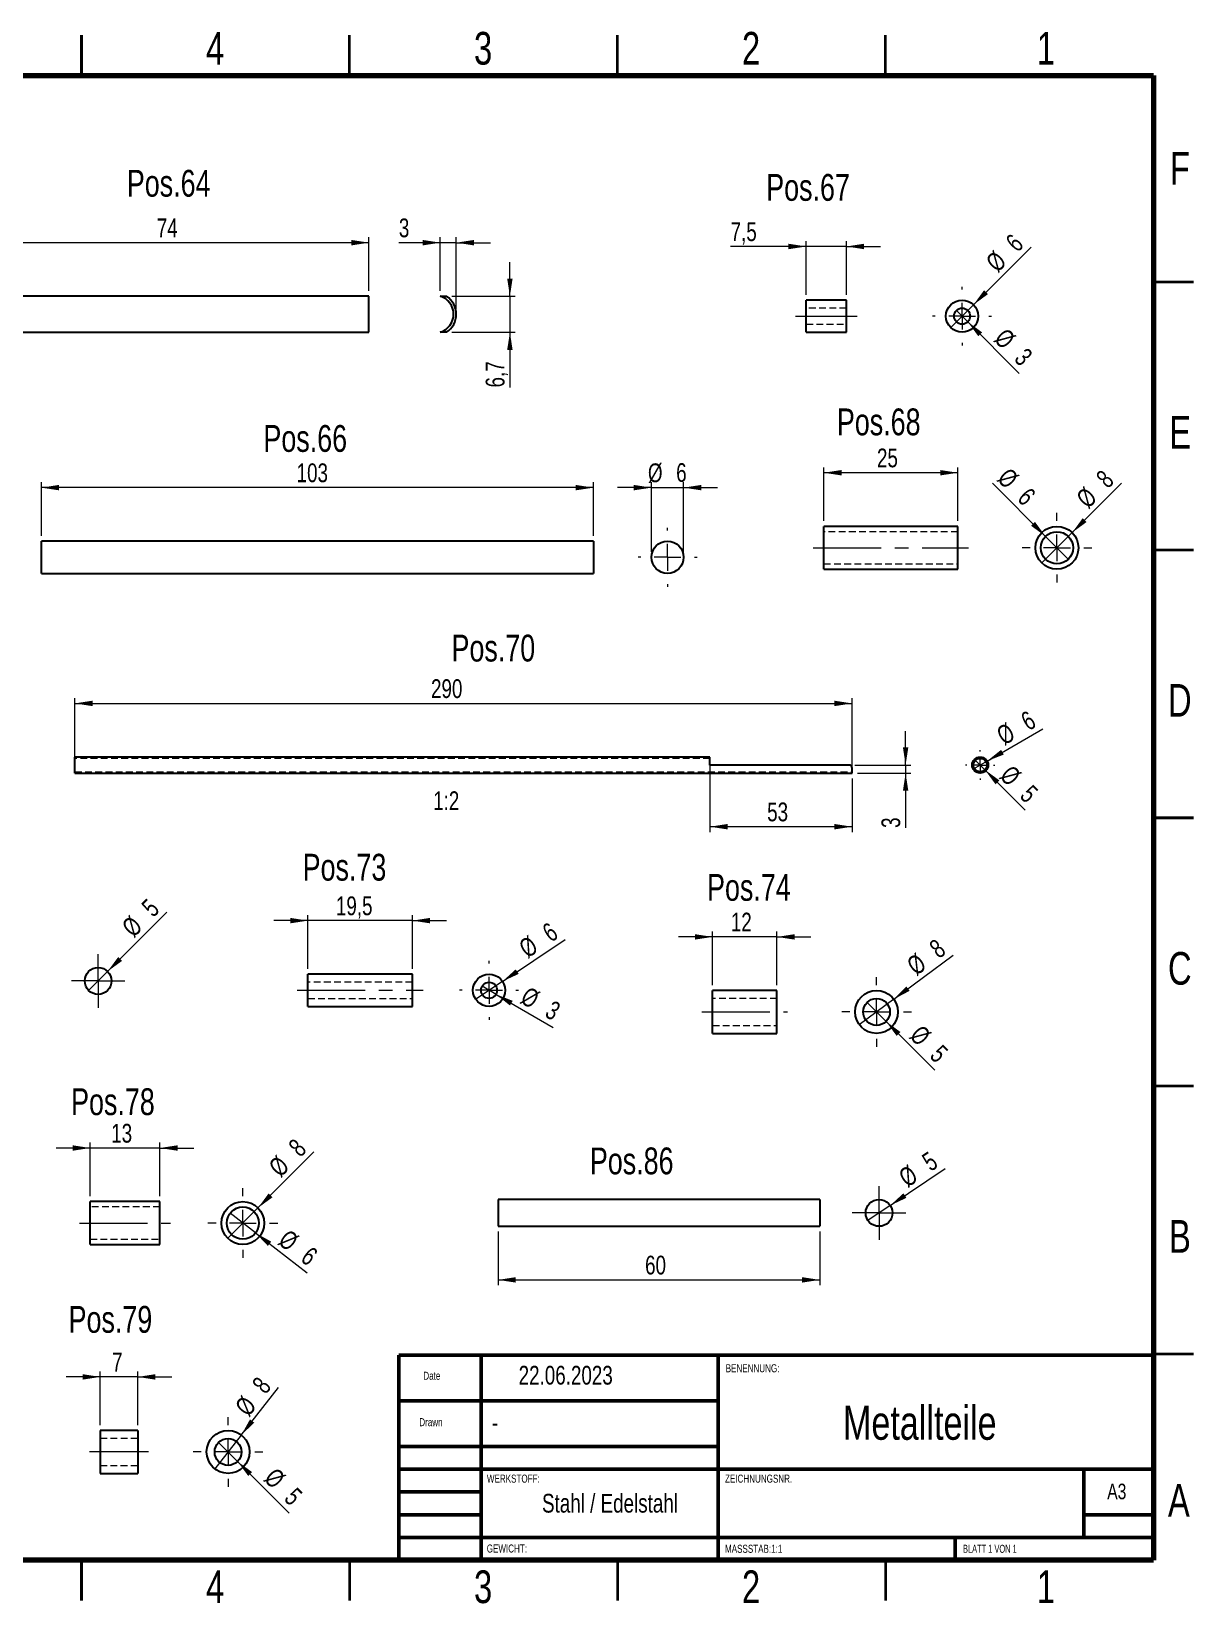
# Model space of a CAD drawing. Header units: millimetres. Extents: x 2 to 418, y 2 to 295.
# Drawn here: x 200.7 to 417.5, y 1.9 to 295.2 of the extents above; entities that cross this region are included whole.
import ezdxf

# ---------------------------------------------------------------- set-up
doc = ezdxf.new("R2010")
doc.units = ezdxf.units.MM
doc.header["$PDSIZE"] = -1
doc.linetypes.add('CENTERX2', pattern=[20.32, 12.7, -2.54, 2.54, -2.54])
doc.linetypes.add('HIDDEN', pattern=[1.905, 1.27, -0.635])
doc.styles.add('SLDTEXTSTYLE0', font='TXT', dxfattribs={"width": 0.75})
doc.styles.add('SLDTEXTSTYLE1', font='TXT', dxfattribs={"width": 0.692308})
doc.dimstyles.new('SLDDIMSTYLE0', dxfattribs={"dimtxt": 3.5, "dimasz": 3.302, "dimexe": 0, "dimexo": 0.0625, "dimgap": 0.875, "dimtad": 1, "dimdec": 1, "dimrnd": 1e-09, "dimzin": 12, "dimdsep": 46, "dimtxsty": 'SLDTEXTSTYLE0', "dimsah": 1, "dimcen": 0.09, "dimadec": 0, "dimazin": 3, "dimtfac": 1, "dimtdec": 1, "dimtofl": 0, "dimtmove": 0, "dimatfit": 3, "dimfxl": 1, "dimfrac": 2, "dimtolj": 1, "dimtzin": 12, "dimarcsym": 0})
doc.dimstyles.new('SLDDIMSTYLE2', dxfattribs={"dimtxt": 3.5, "dimasz": 3.302, "dimexe": 0, "dimexo": 0.0625, "dimgap": 0.875, "dimtad": 1, "dimdec": 1, "dimrnd": 1e-09, "dimzin": 12, "dimdsep": 46, "dimtxsty": 'SLDTEXTSTYLE0', "dimsah": 1, "dimcen": 0.09, "dimadec": 0, "dimazin": 3, "dimtfac": 1, "dimtdec": 1, "dimtmove": 0, "dimatfit": 0, "dimfxl": 1, "dimfrac": 2, "dimtolj": 1, "dimtzin": 12, "dimarcsym": 0})
doc.dimstyles.new('SLDDIMSTYLE5', dxfattribs={"dimtxt": 3.5, "dimasz": 3.302, "dimexe": 0, "dimexo": 0.0625, "dimgap": 0.875, "dimtad": 1, "dimdec": 1, "dimrnd": 1e-09, "dimzin": 12, "dimdsep": 46, "dimtxsty": 'SLDTEXTSTYLE0', "dimblk1": 'NONE', "dimsah": 1, "dimcen": 0, "dimadec": 0, "dimazin": 3, "dimtfac": 1, "dimtdec": 1, "dimtmove": 0, "dimatfit": 3, "dimldrblk": 'NONE', "dimfxl": 1, "dimfrac": 2, "dimtolj": 1, "dimtzin": 12, "dimarcsym": 0})
doc.dimstyles.new('SLDDIMSTYLE6', dxfattribs={"dimtxt": 3.5, "dimasz": 3.302, "dimexe": 0, "dimexo": 0.0625, "dimgap": 0.875, "dimtad": 1, "dimdec": 1, "dimlfac": 2, "dimrnd": 1e-09, "dimzin": 12, "dimdsep": 46, "dimtxsty": 'SLDTEXTSTYLE0', "dimsah": 1, "dimcen": 0.09, "dimadec": 0, "dimazin": 3, "dimtfac": 1, "dimtdec": 1, "dimtofl": 0, "dimtmove": 0, "dimatfit": 3, "dimfxl": 1, "dimfrac": 2, "dimtolj": 1, "dimtzin": 12, "dimarcsym": 0})
doc.dimstyles.new('SLDDIMSTYLE7', dxfattribs={"dimtxt": 3.5, "dimasz": 3.302, "dimexe": 0, "dimexo": 0.0625, "dimgap": 0.875, "dimtad": 1, "dimdec": 1, "dimlfac": 2, "dimrnd": 1e-09, "dimzin": 12, "dimdsep": 46, "dimtxsty": 'SLDTEXTSTYLE0', "dimblk1": 'NONE', "dimsah": 1, "dimcen": 0, "dimadec": 0, "dimazin": 3, "dimtfac": 1, "dimtdec": 1, "dimtmove": 0, "dimatfit": 3, "dimldrblk": 'NONE', "dimfxl": 1, "dimfrac": 2, "dimtolj": 1, "dimtzin": 12, "dimarcsym": 0})
doc.dimstyles.new('SLDDIMSTYLE8', dxfattribs={"dimtxt": 3.5, "dimasz": 3.302, "dimexe": 0, "dimexo": 0.0625, "dimgap": 0.875, "dimtad": 1, "dimdec": 1, "dimlfac": 2, "dimrnd": 1e-09, "dimzin": 12, "dimdsep": 46, "dimtxsty": 'SLDTEXTSTYLE0', "dimsah": 1, "dimcen": 0.09, "dimadec": 0, "dimazin": 3, "dimtfac": 1, "dimtdec": 1, "dimtmove": 0, "dimatfit": 0, "dimfxl": 1, "dimfrac": 2, "dimtolj": 1, "dimtzin": 12, "dimarcsym": 0})

# ---------------------------------------------------------------- blocks, each defined once
blk = doc.blocks.new('_D_6')
at = {"color": 7, "linetype": 'Continuous', "lineweight": 18}
for p, q in [((189.64, 246.8), (189.64, 256.8)), ((263.64, 255.8), (189.64, 255.8)), ((263.64, 246.8), (263.64, 256.8))]:
    blk.add_line(p, q, dxfattribs=at)
for points in [[(189.64, 255.8), (192.94, 255.29), (192.94, 256.31)], [(263.64, 255.8), (260.34, 256.31), (260.34, 255.29)]]:
    blk.add_solid(points, dxfattribs=at)
at = {"color": 7, "linetype": 'Continuous', "lineweight": 18, "insert": (224.05, 260.31), "char_height": 3.5, "attachment_point": 1, "style": 'SLDTEXTSTYLE0'}
blk.add_mtext('74', dxfattribs=at)
blk = doc.blocks.new('_D_7')
at = {"color": 7, "linetype": 'Continuous', "lineweight": 18}
for p, q in [((276.95, 255.8), (269.22, 255.8)), ((276.95, 246.8), (276.95, 256.8)), ((279.94, 255.8), (276.95, 255.8)), ((279.94, 243.45), (279.94, 256.8)), ((279.94, 255.8), (286.29, 255.8))]:
    blk.add_line(p, q, dxfattribs=at)
for points in [[(276.95, 255.8), (273.65, 256.31), (273.65, 255.29)], [(279.94, 255.8), (283.24, 255.29), (283.24, 256.31)]]:
    blk.add_solid(points, dxfattribs=at)
at = {"color": 7, "linetype": 'Continuous', "lineweight": 18, "insert": (269.22, 260.31), "char_height": 3.5, "attachment_point": 1, "style": 'SLDTEXTSTYLE0'}
blk.add_mtext('3', dxfattribs=at)
blk = doc.blocks.new('_D_8')
at = {"color": 7, "linetype": 'Continuous', "lineweight": 18}
for p, q in [((289.94, 245.8), (289.94, 252.15)), ((279.12, 245.8), (290.94, 245.8)), ((289.94, 245.8), (289.94, 239.1)), ((279.12, 239.1), (290.94, 239.1)), ((289.94, 239.1), (289.94, 228.79))]:
    blk.add_line(p, q, dxfattribs=at)
for points in [[(289.94, 245.8), (290.44, 249.1), (289.43, 249.1)], [(289.94, 239.1), (289.43, 235.8), (290.44, 235.8)]]:
    blk.add_solid(points, dxfattribs=at)
at = {"color": 7, "linetype": 'Continuous', "lineweight": 18, "insert": (285.42, 228.79), "char_height": 3.5, "attachment_point": 1, "rotation": 90, "style": 'SLDTEXTSTYLE0'}
blk.add_mtext('6,7', dxfattribs=at)
blk = doc.blocks.new('_D_11')
at = {"color": 7, "linetype": 'Continuous', "lineweight": 18}
for p, q in [((202.52, 201.1), (202.52, 211.1)), ((305.52, 210.1), (202.52, 210.1)), ((305.52, 201.1), (305.52, 211.1))]:
    blk.add_line(p, q, dxfattribs=at)
for points in [[(202.52, 210.1), (205.82, 209.6), (205.82, 210.61)], [(305.52, 210.1), (302.22, 210.61), (302.22, 209.6)]]:
    blk.add_solid(points, dxfattribs=at)
at = {"color": 7, "linetype": 'Continuous', "lineweight": 18, "insert": (250.14, 214.62), "char_height": 3.5, "attachment_point": 1, "style": 'SLDTEXTSTYLE0'}
blk.add_mtext('103', dxfattribs=at)
blk = doc.blocks.new('_D_12')
at = {"color": 7, "linetype": 'Continuous', "lineweight": 18}
for p, q in [((316.35, 210.1), (310, 210.1)), ((316.35, 198.1), (316.35, 211.1)), ((316.35, 210.1), (322.35, 210.1)), ((322.35, 198.1), (322.35, 211.1)), ((322.35, 210.1), (328.7, 210.1))]:
    blk.add_line(p, q, dxfattribs=at)
for points in [[(316.35, 210.1), (313.05, 210.61), (313.05, 209.6)], [(322.35, 210.1), (325.66, 209.6), (325.66, 210.61)]]:
    blk.add_solid(points, dxfattribs=at)
at = {"color": 7, "linetype": 'Continuous', "lineweight": 18, "char_height": 3.5, "attachment_point": 1, "style": 'SLDTEXTSTYLE0'}
for s, insert in [('%%c', (315.69, 214.62)), ('6', (320.96, 214.67))]:
    blk.add_mtext(s, dxfattribs=dict(at, insert=insert))
blk = doc.blocks.new('SW_CENTERMARKSYMBOL_1')
at = {"color": 0, "linetype": 'Continuous', "lineweight": 0}
for p, q in [((0, 5), (0, 5.5)), ((-5, 0), (-5.5, 0)), ((0, 0), (-2.5, 0)), ((0, 0), (0, 2.5)), ((0, 0), (0, -2.5)), ((0, 0), (2.5, 0)), ((5, 0), (5.5, 0)), ((0, -5), (0, -5.5))]:
    blk.add_line(p, q, dxfattribs=at)
blk = doc.blocks.new('_D_13')
at = {"color": 7, "linetype": 'Continuous', "lineweight": 18}
for p, q in [((345.23, 246.09), (345.23, 256.09)), ((352.73, 246.09), (352.73, 256.09)), ((345.23, 255.09), (331.12, 255.09)), ((352.73, 255.09), (345.23, 255.09)), ((352.73, 255.09), (359.08, 255.09))]:
    blk.add_line(p, q, dxfattribs=at)
for points in [[(345.23, 255.09), (341.92, 255.6), (341.92, 254.58)], [(352.73, 255.09), (356.03, 254.58), (356.03, 255.6)]]:
    blk.add_solid(points, dxfattribs=at)
at = {"color": 7, "linetype": 'Continuous', "lineweight": 18, "insert": (331.12, 259.6), "char_height": 3.5, "attachment_point": 1, "style": 'SLDTEXTSTYLE0'}
blk.add_mtext('7,5', dxfattribs=at)
blk = doc.blocks.new('_D_14')
at = {"color": 7, "linetype": 'Continuous', "lineweight": 18}
for q in [(387.17, 254.95), (372.19, 239.97)]:
    blk.add_line((376.43, 244.21), q, dxfattribs=at)
blk.add_solid([(376.43, 244.21), (379.12, 246.19), (378.4, 246.91)], dxfattribs=at)
at = {"color": 7, "linetype": 'Continuous', "lineweight": 18, "char_height": 3.5, "attachment_point": 1, "rotation": 45, "style": 'SLDTEXTSTYLE0'}
for s, insert in [('6', (382.15, 256.32)), ('%%c', (378.45, 252.55))]:
    blk.add_mtext(s, dxfattribs=dict(at, insert=insert))
blk = doc.blocks.new('_None')
blk = doc.blocks.new('_D_15')
at = {"color": 7, "linetype": 'Continuous', "lineweight": 18}
for q in [(373.25, 243.15), (384.99, 231.41)]:
    blk.add_line((375.37, 241.03), q, dxfattribs=at)
blk.add_solid([(375.37, 241.03), (377.34, 238.34), (378.06, 239.06)], dxfattribs=at)
at = {"color": 7, "linetype": 'Continuous', "lineweight": 18, "char_height": 3.5, "attachment_point": 1, "rotation": 315, "style": 'SLDTEXTSTYLE0'}
for s, insert in [('%%c', (382.56, 240.1)), ('3', (386.33, 236.41))]:
    blk.add_mtext(s, dxfattribs=dict(at, insert=insert))
blk = doc.blocks.new('SW_CENTERMARKSYMBOL_2')
at = {"color": 0, "linetype": 'Continuous', "lineweight": 0}
for p, q in [((0, 5), (0, 5.5)), ((-5, 0), (-5.5, 0)), ((0, 0), (-2.5, 0)), ((0, 0), (0, 2.5)), ((0, 0), (0, -2.5)), ((0, 0), (2.5, 0)), ((5, 0), (5.5, 0)), ((0, -5), (0, -5.5))]:
    blk.add_line(p, q, dxfattribs=at)
blk = doc.blocks.new('_D_16')
at = {"color": 7, "linetype": 'Continuous', "lineweight": 18}
for p, q in [((348.52, 203.88), (348.52, 213.88)), ((373.52, 212.88), (348.52, 212.88)), ((373.52, 203.88), (373.52, 213.88))]:
    blk.add_line(p, q, dxfattribs=at)
for points in [[(348.52, 212.88), (351.82, 212.38), (351.82, 213.39)], [(373.52, 212.88), (370.22, 213.39), (370.22, 212.38)]]:
    blk.add_solid(points, dxfattribs=at)
at = {"color": 7, "linetype": 'Continuous', "lineweight": 18, "insert": (358.43, 217.4), "char_height": 3.5, "attachment_point": 1, "style": 'SLDTEXTSTYLE0'}
blk.add_mtext('25', dxfattribs=at)
blk = doc.blocks.new('_D_17')
at = {"color": 7, "linetype": 'Continuous', "lineweight": 18}
for q in [(404.04, 210.91), (389.18, 196.06)]:
    blk.add_line((394.84, 201.71), q, dxfattribs=at)
blk.add_solid([(394.84, 201.71), (397.54, 203.69), (396.82, 204.41)], dxfattribs=at)
at = {"color": 7, "linetype": 'Continuous', "lineweight": 18, "char_height": 3.5, "attachment_point": 1, "rotation": 45, "style": 'SLDTEXTSTYLE0'}
for s, insert in [('8', (399.02, 212.27)), ('%%c', (395.33, 208.5))]:
    blk.add_mtext(s, dxfattribs=dict(at, insert=insert))
blk = doc.blocks.new('_D_18')
at = {"color": 7, "linetype": 'Continuous', "lineweight": 18}
for q in [(379.99, 210.91), (394.13, 196.76)]:
    blk.add_line((389.89, 201.01), q, dxfattribs=at)
blk.add_solid([(389.89, 201.01), (387.92, 203.7), (387.2, 202.98)], dxfattribs=at)
at = {"color": 7, "linetype": 'Continuous', "lineweight": 18, "char_height": 3.5, "attachment_point": 1, "rotation": 315, "style": 'SLDTEXTSTYLE0'}
for s, insert in [('%%c', (383.14, 214.06)), ('6', (386.91, 210.36))]:
    blk.add_mtext(s, dxfattribs=dict(at, insert=insert))
blk = doc.blocks.new('SW_CENTERMARKSYMBOL_3')
at = {"color": 0, "linetype": 'Continuous', "lineweight": 0}
for p, q in [((0, 5), (0, 6.5)), ((-5, 0), (-6.5, 0)), ((0, 0), (-2.5, 0)), ((0, 0), (0, 2.5)), ((0, 0), (0, -2.5)), ((0, 0), (2.5, 0)), ((5, 0), (6.5, 0)), ((0, -5), (0, -6.5))]:
    blk.add_line(p, q, dxfattribs=at)
blk = doc.blocks.new('_D_21')
at = {"color": 7, "linetype": 'Continuous', "lineweight": 18}
for p, q in [((208.77, 157.85), (208.77, 170.85)), ((353.77, 157.85), (353.77, 170.85)), ((208.77, 169.85), (353.77, 169.85))]:
    blk.add_line(p, q, dxfattribs=at)
for points in [[(208.77, 169.85), (212.08, 169.34), (212.08, 170.36)], [(353.77, 169.85), (350.47, 170.36), (350.47, 169.34)]]:
    blk.add_solid(points, dxfattribs=at)
at = {"color": 7, "linetype": 'Continuous', "lineweight": 18, "insert": (275.22, 174.36), "char_height": 3.5, "attachment_point": 1, "style": 'SLDTEXTSTYLE0'}
blk.add_mtext('290', dxfattribs=at)
blk = doc.blocks.new('_D_22')
at = {"color": 7, "linetype": 'Continuous', "lineweight": 18}
for p, q in [((327.27, 158.6), (327.27, 145.85)), ((353.77, 155.85), (353.77, 145.85)), ((353.77, 146.85), (327.27, 146.85))]:
    blk.add_line(p, q, dxfattribs=at)
for points in [[(327.27, 146.85), (330.58, 146.34), (330.58, 147.36)], [(353.77, 146.85), (350.47, 147.36), (350.47, 146.34)]]:
    blk.add_solid(points, dxfattribs=at)
at = {"color": 7, "linetype": 'Continuous', "lineweight": 18, "insert": (337.94, 151.36), "char_height": 3.5, "attachment_point": 1, "style": 'SLDTEXTSTYLE0'}
blk.add_mtext('53', dxfattribs=at)
blk = doc.blocks.new('_D_23')
at = {"color": 7, "linetype": 'Continuous', "lineweight": 18}
for p, q in [((363.77, 158.35), (363.77, 164.7)), ((354.27, 158.35), (364.77, 158.35)), ((354.77, 156.85), (364.77, 156.85)), ((363.77, 158.35), (363.77, 156.85)), ((363.77, 156.85), (363.77, 146.62))]:
    blk.add_line(p, q, dxfattribs=at)
for points in [[(363.77, 158.35), (364.28, 161.65), (363.27, 161.65)], [(363.77, 156.85), (363.27, 153.55), (364.28, 153.55)]]:
    blk.add_solid(points, dxfattribs=at)
at = {"color": 7, "linetype": 'Continuous', "lineweight": 18, "insert": (359.26, 146.62), "char_height": 3.5, "attachment_point": 1, "rotation": 90, "style": 'SLDTEXTSTYLE0'}
blk.add_mtext('3', dxfattribs=at)
blk = doc.blocks.new('_D_24')
at = {"color": 7, "linetype": 'Continuous', "lineweight": 18}
for q in [(389.4, 165.11), (376.38, 157.6)]:
    blk.add_line((378.98, 159.1), q, dxfattribs=at)
blk.add_solid([(378.98, 159.1), (382.1, 160.31), (381.59, 161.19)], dxfattribs=at)
at = {"color": 7, "linetype": 'Continuous', "lineweight": 18, "char_height": 3.5, "attachment_point": 1, "rotation": 30, "style": 'SLDTEXTSTYLE0'}
for s, insert in [('6', (384.93, 167.68)), ('%%c', (380.39, 165))]:
    blk.add_mtext(s, dxfattribs=dict(at, insert=insert))
blk = doc.blocks.new('_D_25')
at = {"color": 7, "linetype": 'Continuous', "lineweight": 18}
for q in [(376.8, 159.23), (386.09, 149.94)]:
    blk.add_line((378.57, 157.47), q, dxfattribs=at)
blk.add_solid([(378.57, 157.47), (380.54, 154.77), (381.26, 155.49)], dxfattribs=at)
at = {"color": 7, "linetype": 'Continuous', "lineweight": 18, "char_height": 3.5, "attachment_point": 1, "rotation": 315, "style": 'SLDTEXTSTYLE0'}
for s, insert in [('%%c', (383.61, 158.59)), ('5', (387.38, 154.9))]:
    blk.add_mtext(s, dxfattribs=dict(at, insert=insert))
blk = doc.blocks.new('SW_CENTERMARKSYMBOL_5')
at = {"color": 0, "linetype": 'Continuous', "lineweight": 0}
for p, q in [((-2.5, 0), (-2.75, 0)), ((0, 0), (-1.25, 0)), ((0, 2.5), (0, 2.75)), ((0, 0), (0, 1.25)), ((0, 0), (0, -1.25)), ((0, 0), (1.25, 0)), ((2.5, 0), (2.75, 0)), ((0, -2.5), (0, -2.75))]:
    blk.add_line(p, q, dxfattribs=at)
blk = doc.blocks.new('_D_30')
at = {"color": 7, "linetype": 'Continuous', "lineweight": 18}
for q in [(225.94, 130.91), (211.34, 116.31)]:
    blk.add_line((214.87, 119.85), q, dxfattribs=at)
blk.add_solid([(214.87, 119.85), (217.57, 121.82), (216.85, 122.54)], dxfattribs=at)
at = {"color": 7, "linetype": 'Continuous', "lineweight": 18, "char_height": 3.5, "attachment_point": 1, "rotation": 45, "style": 'SLDTEXTSTYLE0'}
for s, insert in [('5', (220.92, 132.28)), ('%%c', (217.23, 128.51))]:
    blk.add_mtext(s, dxfattribs=dict(at, insert=insert))
blk = doc.blocks.new('SW_CENTERMARKSYMBOL_7')
at = {"color": 0, "linetype": 'Continuous', "lineweight": 0}
for p, q in [((0, 2.5), (0, 5)), ((-2.5, 0), (-5, 0)), ((0, 0), (-2.5, 0)), ((0, 0), (0, 2.5)), ((0, 0), (0, -2.5)), ((0, 0), (2.5, 0)), ((2.5, 0), (5, 0)), ((0, -2.5), (0, -5))]:
    blk.add_line(p, q, dxfattribs=at)
blk = doc.blocks.new('_D_31')
at = {"color": 7, "linetype": 'Continuous', "lineweight": 18}
for p, q in [((252.25, 129.33), (245.9, 129.33)), ((252.25, 120.33), (252.25, 130.33)), ((271.75, 129.33), (252.25, 129.33)), ((271.75, 120.33), (271.75, 130.33)), ((271.75, 129.33), (278.1, 129.33))]:
    blk.add_line(p, q, dxfattribs=at)
for points in [[(252.25, 129.33), (248.94, 129.84), (248.94, 128.82)], [(271.75, 129.33), (275.05, 128.82), (275.05, 129.84)]]:
    blk.add_solid(points, dxfattribs=at)
at = {"color": 7, "linetype": 'Continuous', "lineweight": 18, "insert": (257.47, 133.84), "char_height": 3.5, "attachment_point": 1, "style": 'SLDTEXTSTYLE0'}
blk.add_mtext('19,5', dxfattribs=at)
blk = doc.blocks.new('_D_32')
at = {"color": 7, "linetype": 'Continuous', "lineweight": 18}
for q in [(300.28, 125.78), (283.55, 114.67)]:
    blk.add_line((288.55, 117.99), q, dxfattribs=at)
blk.add_solid([(288.55, 117.99), (291.58, 119.39), (291.02, 120.24)], dxfattribs=at)
at = {"color": 7, "linetype": 'Continuous', "lineweight": 18, "char_height": 3.5, "attachment_point": 1, "rotation": 33.5753, "style": 'SLDTEXTSTYLE0'}
for s, insert in [('%%c', (291.27, 125.14)), ('6', (295.64, 128.1))]:
    blk.add_mtext(s, dxfattribs=dict(at, insert=insert))
blk = doc.blocks.new('_D_33')
at = {"color": 7, "linetype": 'Continuous', "lineweight": 18}
for q in [(284.75, 117.08), (298.01, 109.42)]:
    blk.add_line((287.35, 115.58), q, dxfattribs=at)
blk.add_solid([(287.35, 115.58), (289.95, 113.49), (290.46, 114.37)], dxfattribs=at)
at = {"color": 7, "linetype": 'Continuous', "lineweight": 18, "char_height": 3.5, "attachment_point": 1, "rotation": 330, "style": 'SLDTEXTSTYLE0'}
for s, insert in [('%%c', (293.4, 117.17)), ('3', (298, 114.58))]:
    blk.add_mtext(s, dxfattribs=dict(at, insert=insert))
blk = doc.blocks.new('SW_CENTERMARKSYMBOL_8')
at = {"color": 0, "linetype": 'Continuous', "lineweight": 0}
for p, q in [((0, 5), (0, 5.5)), ((-5, 0), (-5.5, 0)), ((0, 0), (-2.5, 0)), ((0, 0), (0, 2.5)), ((0, 0), (0, -2.5)), ((0, 0), (2.5, 0)), ((5, 0), (5.5, 0)), ((0, -5), (0, -5.5))]:
    blk.add_line(p, q, dxfattribs=at)
blk = doc.blocks.new('_D_34')
at = {"color": 7, "linetype": 'Continuous', "lineweight": 18}
for p, q in [((327.75, 126.29), (321.4, 126.29)), ((327.75, 117.29), (327.75, 127.29)), ((339.75, 126.29), (327.75, 126.29)), ((339.75, 117.29), (339.75, 127.29)), ((339.75, 126.29), (346.1, 126.29))]:
    blk.add_line(p, q, dxfattribs=at)
for points in [[(327.75, 126.29), (324.45, 126.8), (324.45, 125.79)], [(339.75, 126.29), (343.05, 125.79), (343.05, 126.8)]]:
    blk.add_solid(points, dxfattribs=at)
at = {"color": 7, "linetype": 'Continuous', "lineweight": 18, "insert": (331.16, 130.81), "char_height": 3.5, "attachment_point": 1, "style": 'SLDTEXTSTYLE0'}
blk.add_mtext('12', dxfattribs=at)
blk = doc.blocks.new('_D_35')
at = {"color": 7, "linetype": 'Continuous', "lineweight": 18}
for q in [(372.63, 122.86), (355.13, 109.92)]:
    blk.add_line((361.56, 114.67), q, dxfattribs=at)
blk.add_solid([(361.56, 114.67), (364.52, 116.23), (363.92, 117.04)], dxfattribs=at)
at = {"color": 7, "linetype": 'Continuous', "lineweight": 18, "char_height": 3.5, "attachment_point": 1, "rotation": 36.4802, "style": 'SLDTEXTSTYLE0'}
for s, insert in [('%%c', (363.66, 121.77)), ('8', (367.87, 124.95))]:
    blk.add_mtext(s, dxfattribs=dict(at, insert=insert))
blk = doc.blocks.new('_D_36')
at = {"color": 7, "linetype": 'Continuous', "lineweight": 18}
for q in [(356.58, 114.06), (369.23, 101.42)]:
    blk.add_line((360.12, 110.53), q, dxfattribs=at)
blk.add_solid([(360.12, 110.53), (362.09, 107.83), (362.81, 108.55)], dxfattribs=at)
at = {"color": 7, "linetype": 'Continuous', "lineweight": 18, "char_height": 3.5, "attachment_point": 1, "rotation": 315, "style": 'SLDTEXTSTYLE0'}
for s, insert in [('%%c', (366.8, 110.11)), ('5', (370.57, 106.42))]:
    blk.add_mtext(s, dxfattribs=dict(at, insert=insert))
blk = doc.blocks.new('SW_CENTERMARKSYMBOL_9')
at = {"color": 0, "linetype": 'Continuous', "lineweight": 0}
for p, q in [((0, 5), (0, 6.5)), ((-5, 0), (-6.5, 0)), ((0, 0), (-2.5, 0)), ((0, 0), (0, 2.5)), ((0, 0), (0, -2.5)), ((0, 0), (2.5, 0)), ((5, 0), (6.5, 0)), ((0, -5), (0, -6.5))]:
    blk.add_line(p, q, dxfattribs=at)
blk = doc.blocks.new('_D_43')
at = {"color": 7, "linetype": 'Continuous', "lineweight": 18}
for p, q in [((211.63, 86.91), (205.28, 86.91)), ((211.63, 77.91), (211.63, 87.91)), ((224.63, 86.91), (211.63, 86.91)), ((224.63, 77.91), (224.63, 87.91)), ((224.63, 86.91), (230.98, 86.91))]:
    blk.add_line(p, q, dxfattribs=at)
for points in [[(211.63, 86.91), (208.33, 87.42), (208.33, 86.4)], [(224.63, 86.91), (227.94, 86.4), (227.94, 87.42)]]:
    blk.add_solid(points, dxfattribs=at)
at = {"color": 7, "linetype": 'Continuous', "lineweight": 18, "insert": (215.55, 91.42), "char_height": 3.5, "attachment_point": 1, "style": 'SLDTEXTSTYLE0'}
blk.add_mtext('13', dxfattribs=at)
blk = doc.blocks.new('_D_44')
at = {"color": 7, "linetype": 'Continuous', "lineweight": 18}
for q in [(253.36, 86.17), (237.28, 70.08)]:
    blk.add_line((242.93, 75.74), q, dxfattribs=at)
blk.add_solid([(242.93, 75.74), (245.63, 77.71), (244.91, 78.43)], dxfattribs=at)
at = {"color": 7, "linetype": 'Continuous', "lineweight": 18, "char_height": 3.5, "attachment_point": 1, "rotation": 45, "style": 'SLDTEXTSTYLE0'}
for s, insert in [('8', (248.34, 87.53)), ('%%c', (244.64, 83.76))]:
    blk.add_mtext(s, dxfattribs=dict(at, insert=insert))
blk = doc.blocks.new('_D_45')
at = {"color": 7, "linetype": 'Continuous', "lineweight": 18}
for q in [(237.73, 74.75), (252.13, 63.6)]:
    blk.add_line((242.48, 71.07), q, dxfattribs=at)
blk.add_solid([(242.48, 71.07), (244.78, 68.65), (245.4, 69.45)], dxfattribs=at)
at = {"color": 7, "linetype": 'Continuous', "lineweight": 18, "char_height": 3.5, "attachment_point": 1, "rotation": 322.2545, "style": 'SLDTEXTSTYLE0'}
for s, insert in [('%%c', (248.62, 71.92)), ('6', (252.83, 68.73))]:
    blk.add_mtext(s, dxfattribs=dict(at, insert=insert))
blk = doc.blocks.new('SW_CENTERMARKSYMBOL_11')
at = {"color": 0, "linetype": 'Continuous', "lineweight": 0}
for p, q in [((0, 5), (0, 6.5)), ((-5, 0), (-6.5, 0)), ((0, 0), (-2.5, 0)), ((0, 0), (0, 2.5)), ((0, 0), (0, -2.5)), ((0, 0), (2.5, 0)), ((5, 0), (6.5, 0)), ((0, -5), (0, -6.5))]:
    blk.add_line(p, q, dxfattribs=at)
blk = doc.blocks.new('_D_46')
at = {"color": 7, "linetype": 'Continuous', "lineweight": 18}
for p, q in [((213.5, 44.21), (207.15, 44.21)), ((213.5, 35.21), (213.5, 45.21)), ((220.5, 44.21), (213.5, 44.21)), ((220.5, 35.21), (220.5, 45.21)), ((220.5, 44.21), (226.85, 44.21))]:
    blk.add_line(p, q, dxfattribs=at)
for points in [[(213.5, 44.21), (210.19, 44.72), (210.19, 43.7)], [(220.5, 44.21), (223.8, 43.7), (223.8, 44.72)]]:
    blk.add_solid(points, dxfattribs=at)
at = {"color": 7, "linetype": 'Continuous', "lineweight": 18, "insert": (215.7, 48.72), "char_height": 3.5, "attachment_point": 1, "style": 'SLDTEXTSTYLE0'}
blk.add_mtext('7', dxfattribs=at)
blk = doc.blocks.new('_D_47')
at = {"color": 7, "linetype": 'Continuous', "lineweight": 18}
for q in [(246.74, 42.25), (234.9, 27.05)]:
    blk.add_line((239.81, 33.36), q, dxfattribs=at)
blk.add_solid([(239.81, 33.36), (242.24, 35.66), (241.44, 36.28)], dxfattribs=at)
at = {"color": 7, "linetype": 'Continuous', "lineweight": 18, "char_height": 3.5, "attachment_point": 1, "rotation": 52.0824, "style": 'SLDTEXTSTYLE0'}
for s, insert in [('8', (241.61, 42.97)), ('%%c', (238.41, 38.77))]:
    blk.add_mtext(s, dxfattribs=dict(at, insert=insert))
blk = doc.blocks.new('_D_48')
at = {"color": 7, "linetype": 'Continuous', "lineweight": 18}
for q in [(235.59, 31.98), (248.75, 18.81)]:
    blk.add_line((239.12, 28.44), q, dxfattribs=at)
blk.add_solid([(239.12, 28.44), (241.1, 25.75), (241.82, 26.47)], dxfattribs=at)
at = {"color": 7, "linetype": 'Continuous', "lineweight": 18, "char_height": 3.5, "attachment_point": 1, "rotation": 315, "style": 'SLDTEXTSTYLE0'}
for s, insert in [('%%c', (246.33, 27.52)), ('5', (250.1, 23.82))]:
    blk.add_mtext(s, dxfattribs=dict(at, insert=insert))
blk = doc.blocks.new('SW_CENTERMARKSYMBOL_12')
at = {"color": 0, "linetype": 'Continuous', "lineweight": 0}
for p, q in [((0, 5), (0, 6.5)), ((-5, 0), (-6.5, 0)), ((0, 0), (-2.5, 0)), ((0, 0), (0, 2.5)), ((0, 0), (0, -2.5)), ((0, 0), (2.5, 0)), ((5, 0), (6.5, 0)), ((0, -5), (0, -6.5))]:
    blk.add_line(p, q, dxfattribs=at)
blk = doc.blocks.new('_D_49')
at = {"color": 7, "linetype": 'Continuous', "lineweight": 18}
for p, q in [((287.74, 71.31), (287.74, 61.31)), ((347.74, 71.31), (347.74, 61.31)), ((287.74, 62.31), (347.74, 62.31))]:
    blk.add_line(p, q, dxfattribs=at)
for points in [[(287.74, 62.31), (291.04, 61.8), (291.04, 62.82)], [(347.74, 62.31), (344.44, 62.82), (344.44, 61.8)]]:
    blk.add_solid(points, dxfattribs=at)
at = {"color": 7, "linetype": 'Continuous', "lineweight": 18, "insert": (315.16, 66.82), "char_height": 3.5, "attachment_point": 1, "style": 'SLDTEXTSTYLE0'}
blk.add_mtext('60', dxfattribs=at)
blk = doc.blocks.new('_D_50')
at = {"color": 7, "linetype": 'Continuous', "lineweight": 18}
for q in [(371.14, 83.06), (356.74, 73.42)]:
    blk.add_line((360.9, 76.2), q, dxfattribs=at)
blk.add_solid([(360.9, 76.2), (363.92, 77.61), (363.36, 78.46)], dxfattribs=at)
at = {"color": 7, "linetype": 'Continuous', "lineweight": 18, "char_height": 3.5, "attachment_point": 1, "rotation": 33.8006, "style": 'SLDTEXTSTYLE0'}
for s, insert in [('5', (366.5, 85.34)), ('%%c', (362.14, 82.36))]:
    blk.add_mtext(s, dxfattribs=dict(at, insert=insert))
blk = doc.blocks.new('SW_CENTERMARKSYMBOL_13')
at = {"color": 0, "linetype": 'Continuous', "lineweight": 0}
for p, q in [((0, 2.5), (0, 5)), ((-2.5, 0), (-5, 0)), ((0, 0), (-2.5, 0)), ((0, 0), (0, 2.5)), ((0, 0), (0, -2.5)), ((0, 0), (2.5, 0)), ((2.5, 0), (5, 0)), ((0, -2.5), (0, -5))]:
    blk.add_line(p, q, dxfattribs=at)

msp = doc.modelspace()

# ---------------------------------------------------------------- linework, layer by layer
at = {"color": 7, "linetype": 'Continuous', "lineweight": 35}
for p, q in [((210, 294.5), (210, 287)), ((210, 287), (210, 294.5)), ((260, 287), (260, 294.5)), ((310, 287), (310, 294.5)), ((360, 287), (360, 294.5)), ((410, 248.5), (417.5, 248.5)), ((410, 198.5), (417.5, 198.5)), ((417.5, 148.5), (410, 148.5)), ((410, 148.5), (417.5, 148.5)), ((410, 98.5), (417.5, 98.5)), ((410, 48.5), (417.5, 48.5)), ((210, 2.5), (210, 10)), ((210, 10), (210, 2.5)), ((260, 10), (260, 2.5)), ((310, 10), (310, 2.5)), ((360, 10), (360, 2.5))]:
    msp.add_line(p, q, dxfattribs=at)
at = {"color": 7, "linetype": 'Continuous', "lineweight": 70}
for p, q in [((10, 287), (410, 287)), ((410, 287), (410, 10)), ((410, 10), (10, 10))]:
    msp.add_line(p, q, dxfattribs=at)
at = {"color": 7, "linetype": 'Continuous', "lineweight": 25}
for p, q in [((263.63743, 245.80074), (189.63743, 245.80074)), ((263.63743, 239.10074), (263.63743, 245.80074)), ((276.94911, 245.80074), (278.1212, 245.80074)), ((352.72546, 245.09151), (345.22546, 245.09151)), ((345.22546, 242.09151), (345.22546, 245.09151)), ((352.72546, 242.09151), (352.72546, 245.09151)), ((345.22546, 239.09151), (345.22546, 242.09151)), ((352.72546, 239.09151), (352.72546, 242.09151)), ((189.63743, 239.10074), (263.63743, 239.10074)), ((278.1212, 239.10074), (276.94911, 239.10074)), ((345.22546, 239.09151), (352.72546, 239.09151)), ((373.51726, 202.88403), (348.51726, 202.88403)), ((348.51726, 198.88403), (348.51726, 202.88403)), ((373.51726, 198.88403), (373.51726, 202.88403)), ((305.51838, 200.10335), (202.51838, 200.10335)), ((202.51838, 197.10335), (202.51838, 200.10335)), ((305.51838, 200.10335), (305.51838, 194.10335)), ((202.51838, 194.10335), (202.51838, 197.10335)), ((348.51726, 194.88403), (348.51726, 198.88403)), ((373.51726, 194.88403), (373.51726, 198.88403)), ((202.51838, 194.10335), (305.51838, 194.10335)), ((348.51726, 194.88403), (373.51726, 194.88403)), ((327.27313, 159.84894), (208.77314, 159.84894)), ((208.77314, 158.34894), (208.77314, 159.84894)), ((327.27313, 158.34894), (327.27313, 159.84894)), ((208.77314, 156.84894), (208.77314, 158.34894)), ((208.77314, 156.84894), (353.77313, 156.84894)), ((353.27313, 158.34894), (327.27313, 158.34894)), ((353.77313, 156.84894), (353.77313, 157.84894)), ((271.74506, 119.32745), (252.24506, 119.32745)), ((252.24506, 116.32745), (252.24506, 119.32745)), ((271.74506, 116.32745), (271.74506, 119.32745)), ((252.24506, 113.32745), (252.24506, 116.32745)), ((271.74506, 113.32745), (271.74506, 116.32745)), ((339.74791, 116.29447), (327.74791, 116.29447)), ((327.74791, 112.29447), (327.74791, 116.29447)), ((339.74791, 112.29447), (339.74791, 116.29447)), ((252.24506, 113.32745), (271.74506, 113.32745)), ((327.74791, 108.29447), (327.74791, 112.29447)), ((339.74791, 108.29447), (339.74791, 112.29447)), ((327.74791, 108.29447), (339.74791, 108.29447)), ((224.63431, 76.90906), (211.63431, 76.90906)), ((211.63431, 72.90906), (211.63431, 76.90906)), ((224.63431, 72.90906), (224.63431, 76.90906)), ((347.7419, 77.30853), (287.7419, 77.30853)), ((287.7419, 77.30853), (287.7419, 72.30853)), ((347.7419, 77.30853), (347.7419, 72.30853)), ((211.63431, 68.90906), (211.63431, 72.90906)), ((224.63431, 68.90906), (224.63431, 72.90906)), ((287.7419, 72.30853), (347.7419, 72.30853)), ((211.63431, 68.90906), (224.63431, 68.90906)), ((220.4954, 34.20895), (213.4954, 34.20895)), ((213.4954, 34.20895), (213.4954, 26.20895)), ((220.4954, 34.20895), (220.4954, 26.20895)), ((213.4954, 26.20895), (220.4954, 26.20895))]:
    msp.add_line(p, q, dxfattribs=at)
at = {"color": 7, "linetype": 'HIDDEN', "lineweight": 18}
for p, q in [((352.72546, 243.59151), (345.22546, 243.59151)), ((345.22546, 240.59151), (352.72546, 240.59151)), ((373.51726, 201.88403), (348.51726, 201.88403)), ((348.51726, 195.88403), (373.51726, 195.88403)), ((327.27313, 159.59894), (208.77314, 159.59894)), ((208.77314, 157.09894), (353.77313, 157.09894)), ((376.43258, 158.34894), (376.18258, 158.34894)), ((376.26837, 157.84894), (376.53693, 157.84894)), ((378.82822, 157.84894), (379.09679, 157.84894)), ((379.18258, 158.34894), (378.93258, 158.34894)), ((271.74506, 117.82745), (252.24506, 117.82745)), ((252.24506, 114.82745), (271.74506, 114.82745)), ((339.74791, 114.79447), (327.74791, 114.79447)), ((327.74791, 109.79447), (339.74791, 109.79447)), ((224.63431, 75.90906), (211.63431, 75.90906)), ((211.63431, 69.90906), (224.63431, 69.90906)), ((220.4954, 32.70895), (213.4954, 32.70895)), ((213.4954, 27.70895), (220.4954, 27.70895))]:
    msp.add_line(p, q, dxfattribs=at)
at = {"color": 7, "linetype": 'CENTERX2', "lineweight": 18}
for p, q in [((343.22546, 242.09151), (354.72546, 242.09151)), ((346.51726, 198.88403), (375.51726, 198.88403)), ((250.24506, 116.32745), (273.74506, 116.32745)), ((325.74791, 112.29447), (341.74791, 112.29447)), ((209.63431, 72.90906), (226.63431, 72.90906)), ((222.4954, 30.20895), (211.4954, 30.20895))]:
    msp.add_line(p, q, dxfattribs=at)
at = {"color": 7, "linetype": 'Continuous', "lineweight": 50}
for p, q in [((410, 48.25), (269.19417, 48.25)), ((269.19417, 48.25), (269.19417, 10)), ((284.6, 10), (284.6, 48.25)), ((328.8, 48.25), (328.8, 10)), ((328.8, 39.75), (269.19417, 39.75)), ((328.8, 31.25), (269.19417, 31.25)), ((284.6, 27), (269.19417, 27)), ((284.6, 27), (410, 27)), ((397, 14.25), (397, 27)), ((284.6, 22.74993), (269.19417, 22.74993)), ((284.6, 18.5), (269.19417, 18.5)), ((410, 18.5), (397, 18.5)), ((269.19417, 14.25), (410, 14.25)), ((373, 10), (373, 14.25))]:
    msp.add_line(p, q, dxfattribs=at)
at = {"color": 7, "linetype": 'Continuous', "lineweight": 25}
for centre, radius in [((374.30716, 242.09151), 3), ((374.30716, 242.09151), 1.5), ((392.01321, 198.88403), 4), ((319.35335, 197.10335), 3), ((392.01321, 198.88403), 3), ((377.68258, 158.34894), 1.5), ((377.68258, 158.34894), 1.25), ((213.10657, 118.0791), 2.5), ((286.04757, 116.32745), 3), ((286.04757, 116.32745), 1.5), ((358.34829, 112.29447), 4), ((358.34829, 112.29447), 2.5), ((240.10631, 72.90906), 4), ((358.81976, 74.80853), 2.5), ((240.10631, 72.90906), 3), ((237.3562, 30.20895), 4), ((237.3562, 30.20895), 2.5)]:
    msp.add_circle(centre, radius, dxfattribs=at)
for radius, start, end in [(3.5, 286.8349807, 73.1650193), (4, 303.1229402, 56.8770598)]:
    msp.add_arc((275.93545, 242.45074), radius, start, end, dxfattribs=at)
msp.add_open_spline([(353.77313, 157.84894), (353.77313, 157.9119), (353.76121, 157.97543), (353.71269, 158.09594), (353.67606, 158.15222), (353.5839, 158.24612), (353.52777, 158.28427), (353.40626, 158.33538), (353.33994, 158.34894), (353.27313, 158.34894)], degree=3, knots=[0, 0, 0, 0, 0.25, 0.25, 0.5, 0.5, 0.75, 0.75, 1, 1, 1, 1], dxfattribs=at)
at = {"color": 7, "linetype": 'Continuous', "lineweight": 0}
msp.add_point((279.93545, 242.45074), dxfattribs=at)

# ---------------------------------------------------------------- block references
for name, p in [('SW_CENTERMARKSYMBOL_2', (374.30716, 242.09151)), ('SW_CENTERMARKSYMBOL_3', (392.01321, 198.88403)), ('SW_CENTERMARKSYMBOL_1', (319.35335, 197.10335)), ('SW_CENTERMARKSYMBOL_5', (377.68258, 158.34894)), ('SW_CENTERMARKSYMBOL_7', (213.10657, 118.0791)), ('SW_CENTERMARKSYMBOL_8', (286.04757, 116.32745)), ('SW_CENTERMARKSYMBOL_9', (358.34829, 112.29447)), ('SW_CENTERMARKSYMBOL_11', (240.10631, 72.90906)), ('SW_CENTERMARKSYMBOL_13', (358.81976, 74.80853)), ('SW_CENTERMARKSYMBOL_12', (237.3562, 30.20895))]:
    msp.add_blockref(name, p, dxfattribs=at)

# ---------------------------------------------------------------- texts
for s, insert, char_height, attachment_point, style in [('4', (234.93862, 295.11369), 6.096, 2, 'SLDTEXTSTYLE0'), ('3', (284.93862, 295.11369), 6.096, 2, 'SLDTEXTSTYLE0'), ('2', (334.93862, 295.11369), 6.096, 2, 'SLDTEXTSTYLE0'), ('1', (389.93862, 295.11369), 6.096, 2, 'SLDTEXTSTYLE0'), ('F', (414.9365, 272.72569), 6.096, 2, 'SLDTEXTSTYLE0'), ('Pos.64', (218.46433, 269.38265), 5, 1, 'SLDTEXTSTYLE0'), ('Pos.67', (337.76243, 268.61207), 5, 1, 'SLDTEXTSTYLE0'), ('Pos.68', (350.94781, 224.86916), 5, 1, 'SLDTEXTSTYLE0'), ('E', (415.01058, 223.47569), 6.096, 2, 'SLDTEXTSTYLE0'), ('Pos.66', (243.94894, 221.78037), 5, 1, 'SLDTEXTSTYLE0'), ('Pos.70', (279.0431, 182.66959), 5, 1, 'SLDTEXTSTYLE0'), ('D', (414.93015, 173.47569), 6.096, 2, 'SLDTEXTSTYLE0'), ('1:2', (275.61227, 153.4427), 3.5, 1, 'SLDTEXTSTYLE0'), ('Pos.73', (251.26895, 141.79303), 5, 1, 'SLDTEXTSTYLE0'), ('Pos.74', (326.72319, 138.03105), 5, 1, 'SLDTEXTSTYLE0'), ('C', (414.9365, 123.47569), 6.096, 2, 'SLDTEXTSTYLE0'), ('Pos.78', (208.06486, 98.052), 5, 1, 'SLDTEXTSTYLE0'), ('Pos.86', (304.8601, 87.00625), 5, 1, 'SLDTEXTSTYLE0'), ('B', (414.95343, 73.47569), 6.096, 2, 'SLDTEXTSTYLE0'), ('Pos.79', (207.59753, 57.4479), 5, 1, 'SLDTEXTSTYLE0'), ('Date', (273.78208, 45.18133), 1.5, 1, 'SLDTEXTSTYLE0'), ('22.06.2023', (291.56554, 46.27866), 3.5, 1, 'SLDTEXTSTYLE0'), ('BENENNUNG:', (330.20209, 46.57618), 1.5, 1, 'SLDTEXTSTYLE0'), ('Metallteile', (366.41321, 38.83476), 6.35, 2, 'SLDTEXTSTYLE0'), ('Drawn', (273.03156, 36.51915), 1.5, 1, 'SLDTEXTSTYLE0'), ('-', (286.57277, 37.44797), 3.5, 1, 'SLDTEXTSTYLE0'), ('WERKSTOFF:', (285.64586, 25.98606), 1.5, 1, 'SLDTEXTSTYLE0'), ('ZEICHNUNGSNR.', (330.07397, 25.98606), 1.5, 1, 'SLDTEXTSTYLE0'), ('A3', (401.38873, 24.30044), 2.910417, 1, 'SLDTEXTSTYLE0'), ('A', (414.75658, 24.22569), 6.096, 2, 'SLDTEXTSTYLE0'), ('Stahl / Edelstahl', (295.93082, 22.39826), 3.5, 1, 'SLDTEXTSTYLE0'), ('GEWICHT:', (285.61781, 12.94931), 1.4986, 1, 'SLDTEXTSTYLE0'), ('MASSSTAB:1:1', (330.07397, 12.90009), 1.5, 1, 'SLDTEXTSTYLE0'), ('BLATT 1 VON 1', (374.47829, 12.90009), 1.5, 1, 'SLDTEXTSTYLE1'), ('4', (234.93862, 8.11369), 6.096, 2, 'SLDTEXTSTYLE0'), ('3', (284.93862, 8.11369), 6.096, 2, 'SLDTEXTSTYLE0'), ('2', (334.93862, 8.11369), 6.096, 2, 'SLDTEXTSTYLE0'), ('1', (389.93862, 8.11369), 6.096, 2, 'SLDTEXTSTYLE0')]:
    msp.add_mtext(s, dxfattribs=dict(at, insert=insert, char_height=char_height, attachment_point=attachment_point, style=style))

# ---------------------------------------------------------------- dimensions: what is measured, and where the dimension line sits
at = {"color": 7, "linetype": 'Continuous', "lineweight": 18}
for base, p1, p2, dimstyle, picture, middle in [((189.63743, 255.80074), (263.63743, 245.80074), (189.63743, 245.80074), 'SLDDIMSTYLE0', '_D_6', (226.63743, 255.80074)), ((276.94911, 255.80074), (279.93545, 242.45074), (276.94911, 245.80074), 'SLDDIMSTYLE2', '_D_7', (270.51048, 255.80074)), ((345.22546, 255.09151), (352.72546, 245.09151), (345.22546, 245.09151), 'SLDDIMSTYLE2', '_D_13', (334.34977, 255.09151)), ((348.51726, 212.88403), (373.51726, 202.88403), (348.51726, 202.88403), 'SLDDIMSTYLE0', '_D_16', (361.01726, 212.88403)), ((202.51838, 210.10335), (305.51838, 200.10335), (202.51838, 200.10335), 'SLDDIMSTYLE0', '_D_11', (254.01838, 210.10335)), ((353.77313, 169.84894), (208.77313, 156.84894), (353.77313, 156.84894), 'SLDDIMSTYLE6', '_D_21', (279.09922, 169.84894)), ((327.27313, 146.84894), (353.77313, 156.84894), (327.27313, 159.59894), 'SLDDIMSTYLE6', '_D_22', (340.52313, 146.84894)), ((252.24506, 129.32745), (271.74506, 119.32745), (252.24506, 119.32745), 'SLDDIMSTYLE2', '_D_31', (261.99506, 129.32745)), ((327.74791, 126.29447), (339.74791, 116.29447), (327.74791, 116.29447), 'SLDDIMSTYLE2', '_D_34', (333.74791, 126.29447)), ((211.63431, 86.90906), (224.63431, 76.90906), (211.63431, 76.90906), 'SLDDIMSTYLE2', '_D_43', (218.13431, 86.90906)), ((347.7419, 62.30853), (287.7419, 72.30853), (347.7419, 72.30853), 'SLDDIMSTYLE0', '_D_49', (317.7419, 62.30853)), ((213.4954, 44.20895), (220.4954, 34.20895), (213.4954, 34.20895), 'SLDDIMSTYLE2', '_D_46', (216.9954, 44.20895))]:
    dim = msp.add_linear_dim(base=base, p1=p1, p2=p2, dimstyle=dimstyle, dxfattribs=at)
    dim.commit()
    dim.dimension.update_dxf_attribs({"geometry": picture, "text_midpoint": middle, "dimtype": 160})
for p1, p2, dimstyle, picture, middle in [((372.18584, 239.97019), (376.42848, 244.21283), 'SLDDIMSTYLE5', '_D_14', (384.57453, 252.35889)), ((373.2465, 243.15217), (375.36782, 241.03085), 'SLDDIMSTYLE5', '_D_15', (382.44084, 233.95785)), ((389.18479, 196.05561), (394.84164, 201.71246), 'SLDDIMSTYLE5', '_D_17', (401.45988, 208.33069)), ((394.13454, 196.76271), (389.89189, 201.00535), 'SLDDIMSTYLE5', '_D_18', (382.56657, 208.33069)), ((376.38354, 157.59894), (378.98162, 159.09894), 'SLDDIMSTYLE7', '_D_24', (386.31873, 163.33503)), ((376.7987, 159.23283), (378.56646, 157.46506), 'SLDDIMSTYLE7', '_D_25', (383.61335, 152.41819)), ((211.33881, 116.31134), (214.87434, 119.84687), 'SLDDIMSTYLE5', '_D_30', (223.34671, 128.31924)), ((283.5481, 114.66836), (288.54705, 117.98655), 'SLDDIMSTYLE5', '_D_32', (297.24319, 123.75886)), ((355.13204, 109.91629), (361.56454, 114.67265), 'SLDDIMSTYLE5', '_D_35', (369.69001, 120.68085)), ((284.74854, 117.07745), (287.34661, 115.57745), 'SLDDIMSTYLE5', '_D_33', (294.9188, 111.20567)), ((356.58052, 114.06224), (360.11606, 110.52671), 'SLDDIMSTYLE5', '_D_36', (366.67153, 103.97125)), ((237.27788, 70.08064), (242.93474, 75.73749), 'SLDDIMSTYLE5', '_D_44', (250.76201, 83.56476)), ((356.74232, 73.41777), (360.89721, 76.19929), 'SLDDIMSTYLE5', '_D_50', (368.14877, 81.05391)), ((237.7341, 74.74553), (242.47852, 71.0726), 'SLDDIMSTYLE5', '_D_45', (249.27674, 65.80972)), ((234.89808, 27.05337), (239.81431, 33.36453), 'SLDDIMSTYLE5', '_D_47', (244.52043, 39.40597)), ((235.58843, 31.97672), (239.12396, 28.44118), 'SLDDIMSTYLE5', '_D_48', (246.18508, 21.38009))]:
    dim = msp.add_diameter_dim_2p(p1=p1, p2=p2, dimstyle=dimstyle, dxfattribs=at)
    dim.commit()
    dim.dimension.update_dxf_attribs({"geometry": picture, "text_midpoint": middle, "dimtype": 163})
for base, p1, p2, dimstyle, picture, middle in [((289.93545, 239.10074), (278.1212, 245.80074), (278.1212, 239.10074), 'SLDDIMSTYLE2', '_D_8', (289.93545, 232.01939)), ((363.77313, 156.84894), (353.27313, 158.34894), (353.77313, 156.84894), 'SLDDIMSTYLE8', '_D_23', (363.77313, 147.91283))]:
    dim = msp.add_linear_dim(base=base, p1=p1, p2=p2, angle=90, dimstyle=dimstyle, dxfattribs=at)
    dim.commit()
    dim.dimension.update_dxf_attribs({"geometry": picture, "text_midpoint": middle, "dimtype": 160})
dim = msp.add_linear_dim(base=(322.35335, 210.10335), p1=(316.35335, 197.10335), p2=(322.35335, 197.10335), text='%%c<>', dimstyle='SLDDIMSTYLE2', dxfattribs=at)
dim.commit()
dim.dimension.update_dxf_attribs({"geometry": '_D_12', "text_midpoint": (319.61782, 210.10335), "dimtype": 160})

doc.saveas('drawing.dxf')
